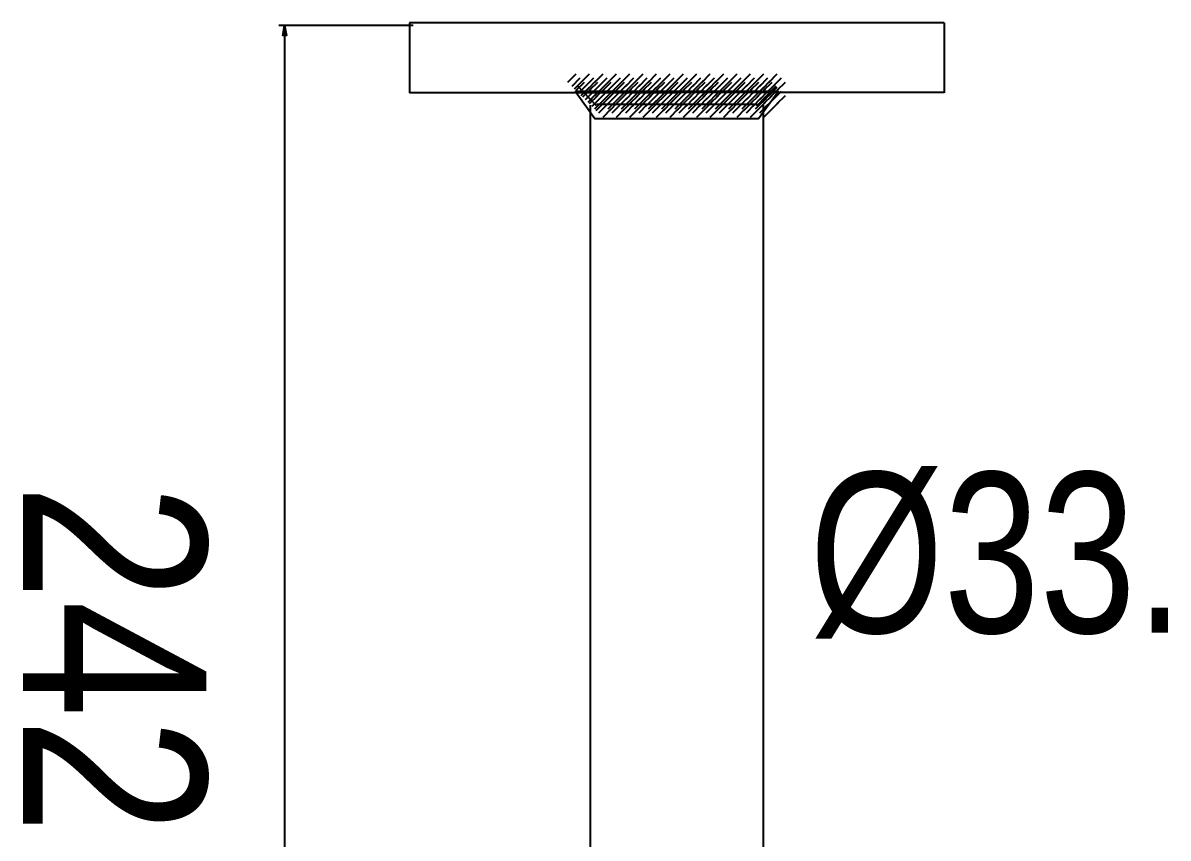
# Model space of a CAD drawing. Extents: x 25 to 223, y 27 to 321.
# Drawn here: x 25.1 to 86.3, y 60.4 to 103.9 of the extents above; entities that cross this region are included whole.
import ezdxf

# ---------------------------------------------------------------- set-up
doc = ezdxf.new("R2010")
doc.units = 0
doc.layers.add('LIVELLO_1', color=160, linetype='Continuous')
doc.styles.add('STD', font='txt')

# ---------------------------------------------------------------- blocks, each defined once
blk = doc.blocks.new('AI9-BLK319')
at = {"layer": 'LIVELLO_1', "color": 7}
for p, q in [((4.216625, -0.37965), (4.656219, 0.059945)), ((4.436422, -0.601858), (4.876016, -0.159852)), ((4.656219, -0.821655), (5.098225, -0.37965))]:
    blk.add_line(p, q, dxfattribs=at)
blk = doc.blocks.new('AI9-BLK318')
at = {"layer": 'LIVELLO_1', "color": 7}
blk.add_blockref('AI9-BLK319', (0, 0), dxfattribs=at)
blk = doc.blocks.new('AI9-BLK317')
at = {"layer": 'LIVELLO_1', "color": 7}
for p, q in [((4.488098, -0.203261), (4.927692, 0.238745)), ((4.707895, -0.423058), (5.147489, 0.019293)), ((4.927692, -0.642855), (5.36987, -0.203261))]:
    blk.add_line(p, q, dxfattribs=at)
blk = doc.blocks.new('AI9-BLK316')
at = {"layer": 'LIVELLO_1', "color": 7}
blk.add_blockref('AI9-BLK317', (0, 0), dxfattribs=at)
blk = doc.blocks.new('AI9-BLK315')
at = {"layer": 'LIVELLO_1', "color": 7}
for p, q in [((4.666382, 0.01912), (5.105976, 0.461126)), ((4.886179, -0.200677), (5.326979, 0.241329)), ((5.105976, -0.420474), (5.54936, 0.01912))]:
    blk.add_line(p, q, dxfattribs=at)
blk = doc.blocks.new('AI9-BLK314')
at = {"layer": 'LIVELLO_1', "color": 7}
blk.add_blockref('AI9-BLK315', (0, 0), dxfattribs=at)
blk = doc.blocks.new('AI9-BLK311')
at = {"layer": 'LIVELLO_1', "color": 7}
for p, q in [((3.499873, -0.37965), (3.939294, 0.059945)), ((3.719497, -0.601858), (4.161675, -0.159852)), ((3.939294, -0.821655), (4.381472, -0.37965))]:
    blk.add_line(p, q, dxfattribs=at)
blk = doc.blocks.new('AI9-BLK310')
at = {"layer": 'LIVELLO_1', "color": 7}
blk.add_blockref('AI9-BLK311', (0, 0), dxfattribs=at)
blk = doc.blocks.new('AI9-BLK309')
at = {"layer": 'LIVELLO_1', "color": 7}
for p, q in [((3.858851, -0.203261), (4.298446, 0.238745)), ((4.078649, -0.423058), (4.520654, 0.019293)), ((4.298446, -0.642855), (4.740451, -0.203261))]:
    blk.add_line(p, q, dxfattribs=at)
blk = doc.blocks.new('AI9-BLK308')
at = {"layer": 'LIVELLO_1', "color": 7}
blk.add_blockref('AI9-BLK309', (0, 0), dxfattribs=at)
blk = doc.blocks.new('AI9-BLK307')
at = {"layer": 'LIVELLO_1', "color": 7}
for p, q in [((4.216625, 0.01912), (4.656219, 0.461126)), ((4.436422, -0.200677), (4.876016, 0.241329)), ((4.656219, -0.420474), (5.098225, 0.01912))]:
    blk.add_line(p, q, dxfattribs=at)
blk = doc.blocks.new('AI9-BLK306')
at = {"layer": 'LIVELLO_1', "color": 7}
blk.add_blockref('AI9-BLK307', (0, 0), dxfattribs=at)
blk = doc.blocks.new('AI9-BLK305')
at = {"layer": 'LIVELLO_1', "color": 7}
for p, q in [((4.488098, 0.222381), (4.927692, 0.664387)), ((4.707895, 0.002584), (5.147489, 0.44459)), ((4.927692, -0.217213), (5.36987, 0.222381))]:
    blk.add_line(p, q, dxfattribs=at)
blk = doc.blocks.new('AI9-BLK304')
at = {"layer": 'LIVELLO_1', "color": 7}
blk.add_blockref('AI9-BLK305', (0, 0), dxfattribs=at)
blk = doc.blocks.new('AI9-BLK303')
at = {"layer": 'LIVELLO_1', "color": 7}
for p, q in [((4.666382, 0.401181), (5.105976, 0.843187)), ((4.886179, 0.181384), (5.326979, 0.620978)), ((5.105976, -0.038413), (5.54936, 0.401181))]:
    blk.add_line(p, q, dxfattribs=at)
blk = doc.blocks.new('AI9-BLK302')
at = {"layer": 'LIVELLO_1', "color": 7}
blk.add_blockref('AI9-BLK303', (0, 0), dxfattribs=at)
blk = doc.blocks.new('AI9-BLK301')
at = {"layer": 'LIVELLO_1', "color": 7}
for p, q in [((2.782948, -0.37965), (3.225126, 0.059945)), ((3.002745, -0.601858), (3.444923, -0.159852)), ((3.225126, -0.821655), (3.664548, -0.37965))]:
    blk.add_line(p, q, dxfattribs=at)
blk = doc.blocks.new('AI9-BLK300')
at = {"layer": 'LIVELLO_1', "color": 7}
blk.add_blockref('AI9-BLK301', (0, 0), dxfattribs=at)
blk = doc.blocks.new('AI9-BLK299')
at = {"layer": 'LIVELLO_1', "color": 7}
for p, q in [((3.142099, -0.203261), (3.584105, 0.238745)), ((3.361724, -0.423058), (3.803902, 0.019293)), ((3.584105, -0.642855), (4.023699, -0.203261))]:
    blk.add_line(p, q, dxfattribs=at)
blk = doc.blocks.new('AI9-BLK298')
at = {"layer": 'LIVELLO_1', "color": 7}
blk.add_blockref('AI9-BLK299', (0, 0), dxfattribs=at)
blk = doc.blocks.new('AI9-BLK297')
at = {"layer": 'LIVELLO_1', "color": 7}
for p, q in [((3.499873, 0.01912), (3.939294, 0.461126)), ((3.719497, -0.200677), (4.161675, 0.241329)), ((3.939294, -0.420474), (4.381472, 0.01912))]:
    blk.add_line(p, q, dxfattribs=at)
blk = doc.blocks.new('AI9-BLK296')
at = {"layer": 'LIVELLO_1', "color": 7}
blk.add_blockref('AI9-BLK297', (0, 0), dxfattribs=at)
blk = doc.blocks.new('AI9-BLK295')
at = {"layer": 'LIVELLO_1', "color": 7}
for p, q in [((3.858851, 0.222381), (4.298446, 0.664387)), ((4.078649, 0.002584), (4.520654, 0.44459)), ((4.298446, -0.217213), (4.740451, 0.222381))]:
    blk.add_line(p, q, dxfattribs=at)
blk = doc.blocks.new('AI9-BLK294')
at = {"layer": 'LIVELLO_1', "color": 7}
blk.add_blockref('AI9-BLK295', (0, 0), dxfattribs=at)
blk = doc.blocks.new('AI9-BLK293')
at = {"layer": 'LIVELLO_1', "color": 7}
for p, q in [((4.216625, 0.401181), (4.656219, 0.843187)), ((4.436422, 0.181384), (4.876016, 0.620978)), ((4.656219, -0.038413), (5.098225, 0.401181))]:
    blk.add_line(p, q, dxfattribs=at)
blk = doc.blocks.new('AI9-BLK292')
at = {"layer": 'LIVELLO_1', "color": 7}
blk.add_blockref('AI9-BLK293', (0, 0), dxfattribs=at)
blk = doc.blocks.new('AI9-BLK291')
at = {"layer": 'LIVELLO_1', "color": 7}
for p, q in [((2.066196, -0.37965), (2.508202, 0.059945)), ((2.288405, -0.601858), (2.727999, -0.159852)), ((2.508202, -0.821655), (2.947796, -0.37965))]:
    blk.add_line(p, q, dxfattribs=at)
blk = doc.blocks.new('AI9-BLK290')
at = {"layer": 'LIVELLO_1', "color": 7}
blk.add_blockref('AI9-BLK291', (0, 0), dxfattribs=at)
blk = doc.blocks.new('AI9-BLK289')
at = {"layer": 'LIVELLO_1', "color": 7}
for p, q in [((2.423969, -0.203261), (2.867353, 0.238745)), ((2.643766, -0.423058), (3.08715, 0.019293)), ((2.867353, -0.642855), (3.306775, -0.203261))]:
    blk.add_line(p, q, dxfattribs=at)
blk = doc.blocks.new('AI9-BLK288')
at = {"layer": 'LIVELLO_1', "color": 7}
blk.add_blockref('AI9-BLK289', (0, 0), dxfattribs=at)
blk = doc.blocks.new('AI9-BLK287')
at = {"layer": 'LIVELLO_1', "color": 7}
for p, q in [((2.782948, 0.01912), (3.225126, 0.461126)), ((3.002745, -0.200677), (3.444923, 0.241329)), ((3.225126, -0.420474), (3.664548, 0.01912))]:
    blk.add_line(p, q, dxfattribs=at)
blk = doc.blocks.new('AI9-BLK286')
at = {"layer": 'LIVELLO_1', "color": 7}
blk.add_blockref('AI9-BLK287', (0, 0), dxfattribs=at)
blk = doc.blocks.new('AI9-BLK285')
at = {"layer": 'LIVELLO_1', "color": 7}
for p, q in [((3.142099, 0.222381), (3.584105, 0.664387)), ((3.361724, 0.002584), (3.803902, 0.44459)), ((3.584105, -0.217213), (4.023699, 0.222381))]:
    blk.add_line(p, q, dxfattribs=at)
blk = doc.blocks.new('AI9-BLK284')
at = {"layer": 'LIVELLO_1', "color": 7}
blk.add_blockref('AI9-BLK285', (0, 0), dxfattribs=at)
blk = doc.blocks.new('AI9-BLK283')
at = {"layer": 'LIVELLO_1', "color": 7}
for p, q in [((3.499873, 0.401181), (3.939294, 0.843187)), ((3.719497, 0.181384), (4.161675, 0.620978)), ((3.939294, -0.038413), (4.381472, 0.401181))]:
    blk.add_line(p, q, dxfattribs=at)
blk = doc.blocks.new('AI9-BLK282')
at = {"layer": 'LIVELLO_1', "color": 7}
blk.add_blockref('AI9-BLK283', (0, 0), dxfattribs=at)
blk = doc.blocks.new('AI9-BLK281')
at = {"layer": 'LIVELLO_1', "color": 7}
for p, q in [((1.351855, -0.37965), (1.79145, 0.059945)), ((1.571653, -0.601858), (2.011247, -0.159852)), ((1.79145, -0.821655), (2.231044, -0.37965))]:
    blk.add_line(p, q, dxfattribs=at)
blk = doc.blocks.new('AI9-BLK280')
at = {"layer": 'LIVELLO_1', "color": 7}
blk.add_blockref('AI9-BLK281', (0, 0), dxfattribs=at)
blk = doc.blocks.new('AI9-BLK279')
at = {"layer": 'LIVELLO_1', "color": 7}
for p, q in [((1.707045, -0.203261), (2.149223, 0.238745)), ((1.929426, -0.423058), (2.36902, 0.019293)), ((2.149223, -0.642855), (2.588817, -0.203261))]:
    blk.add_line(p, q, dxfattribs=at)
blk = doc.blocks.new('AI9-BLK278')
at = {"layer": 'LIVELLO_1', "color": 7}
blk.add_blockref('AI9-BLK279', (0, 0), dxfattribs=at)
blk = doc.blocks.new('AI9-BLK277')
at = {"layer": 'LIVELLO_1', "color": 7}
for p, q in [((2.066196, 0.01912), (2.508202, 0.461126)), ((2.288405, -0.200677), (2.727999, 0.241329)), ((2.508202, -0.420474), (2.947796, 0.01912))]:
    blk.add_line(p, q, dxfattribs=at)
blk = doc.blocks.new('AI9-BLK276')
at = {"layer": 'LIVELLO_1', "color": 7}
blk.add_blockref('AI9-BLK277', (0, 0), dxfattribs=at)
blk = doc.blocks.new('AI9-BLK275')
at = {"layer": 'LIVELLO_1', "color": 7}
for p, q in [((2.423969, 0.222381), (2.867353, 0.664387)), ((2.643766, 0.002584), (3.08715, 0.44459)), ((2.867353, -0.217213), (3.306775, 0.222381))]:
    blk.add_line(p, q, dxfattribs=at)
blk = doc.blocks.new('AI9-BLK274')
at = {"layer": 'LIVELLO_1', "color": 7}
blk.add_blockref('AI9-BLK275', (0, 0), dxfattribs=at)
blk = doc.blocks.new('AI9-BLK273')
at = {"layer": 'LIVELLO_1', "color": 7}
for p, q in [((2.782948, 0.401181), (3.225126, 0.843187)), ((3.002745, 0.181384), (3.444923, 0.620978)), ((3.225126, -0.038413), (3.664548, 0.401181))]:
    blk.add_line(p, q, dxfattribs=at)
blk = doc.blocks.new('AI9-BLK272')
at = {"layer": 'LIVELLO_1', "color": 7}
blk.add_blockref('AI9-BLK273', (0, 0), dxfattribs=at)
blk = doc.blocks.new('AI9-BLK271')
at = {"layer": 'LIVELLO_1', "color": 7}
for p, q in [((0.635103, -0.37965), (1.074525, 0.059945)), ((0.854728, -0.601858), (1.294322, -0.159852)), ((1.074525, -0.821655), (1.516703, -0.37965))]:
    blk.add_line(p, q, dxfattribs=at)
blk = doc.blocks.new('AI9-BLK270')
at = {"layer": 'LIVELLO_1', "color": 7}
blk.add_blockref('AI9-BLK271', (0, 0), dxfattribs=at)
blk = doc.blocks.new('AI9-BLK269')
at = {"layer": 'LIVELLO_1', "color": 7}
for p, q in [((0.992877, -0.203261), (1.432298, 0.238745)), ((1.212674, -0.423058), (1.652096, 0.019293)), ((1.432298, -0.642855), (1.874476, -0.203261))]:
    blk.add_line(p, q, dxfattribs=at)
blk = doc.blocks.new('AI9-BLK268')
at = {"layer": 'LIVELLO_1', "color": 7}
blk.add_blockref('AI9-BLK269', (0, 0), dxfattribs=at)
blk = doc.blocks.new('AI9-BLK267')
at = {"layer": 'LIVELLO_1', "color": 7}
for p, q in [((1.351855, 0.01912), (1.79145, 0.461126)), ((1.571653, -0.200677), (2.011247, 0.241329)), ((1.79145, -0.420474), (2.231044, 0.01912))]:
    blk.add_line(p, q, dxfattribs=at)
blk = doc.blocks.new('AI9-BLK266')
at = {"layer": 'LIVELLO_1', "color": 7}
blk.add_blockref('AI9-BLK267', (0, 0), dxfattribs=at)
blk = doc.blocks.new('AI9-BLK265')
at = {"layer": 'LIVELLO_1', "color": 7}
for p, q in [((1.707045, 0.222381), (2.149223, 0.664387)), ((1.929426, 0.002584), (2.36902, 0.44459)), ((2.149223, -0.217213), (2.588817, 0.222381))]:
    blk.add_line(p, q, dxfattribs=at)
blk = doc.blocks.new('AI9-BLK264')
at = {"layer": 'LIVELLO_1', "color": 7}
blk.add_blockref('AI9-BLK265', (0, 0), dxfattribs=at)
blk = doc.blocks.new('AI9-BLK263')
at = {"layer": 'LIVELLO_1', "color": 7}
for p, q in [((2.066196, 0.401181), (2.508202, 0.843187)), ((2.288405, 0.181384), (2.727999, 0.620978)), ((2.508202, -0.038413), (2.947796, 0.401181))]:
    blk.add_line(p, q, dxfattribs=at)
blk = doc.blocks.new('AI9-BLK262')
at = {"layer": 'LIVELLO_1', "color": 7}
blk.add_blockref('AI9-BLK263', (0, 0), dxfattribs=at)
blk = doc.blocks.new('AI9-BLK261')
at = {"layer": 'LIVELLO_1', "color": 7}
for p, q in [((-0.083027, -0.37965), (0.356567, 0.059945)), ((0.13677, -0.601858), (0.580154, -0.159852)), ((0.356567, -0.821655), (0.799951, -0.37965))]:
    blk.add_line(p, q, dxfattribs=at)
blk = doc.blocks.new('AI9-BLK260')
at = {"layer": 'LIVELLO_1', "color": 7}
blk.add_blockref('AI9-BLK261', (0, 0), dxfattribs=at)
blk = doc.blocks.new('AI9-BLK259')
at = {"layer": 'LIVELLO_1', "color": 7}
for p, q in [((0.275952, -0.203261), (0.715546, 0.238745)), ((0.495749, -0.423058), (0.937927, 0.019293)), ((0.715546, -0.642855), (1.157724, -0.203261))]:
    blk.add_line(p, q, dxfattribs=at)
blk = doc.blocks.new('AI9-BLK258')
at = {"layer": 'LIVELLO_1', "color": 7}
blk.add_blockref('AI9-BLK259', (0, 0), dxfattribs=at)
blk = doc.blocks.new('AI9-BLK257')
at = {"layer": 'LIVELLO_1', "color": 7}
for p, q in [((0.635103, 0.01912), (1.074525, 0.461126)), ((0.854728, -0.200677), (1.294322, 0.241329)), ((1.074525, -0.420474), (1.516703, 0.01912))]:
    blk.add_line(p, q, dxfattribs=at)
blk = doc.blocks.new('AI9-BLK256')
at = {"layer": 'LIVELLO_1', "color": 7}
blk.add_blockref('AI9-BLK257', (0, 0), dxfattribs=at)
blk = doc.blocks.new('AI9-BLK255')
at = {"layer": 'LIVELLO_1', "color": 7}
for p, q in [((0.992877, 0.222381), (1.432298, 0.664387)), ((1.212674, 0.002584), (1.652096, 0.44459)), ((1.432298, -0.217213), (1.874476, 0.222381))]:
    blk.add_line(p, q, dxfattribs=at)
blk = doc.blocks.new('AI9-BLK254')
at = {"layer": 'LIVELLO_1', "color": 7}
blk.add_blockref('AI9-BLK255', (0, 0), dxfattribs=at)
blk = doc.blocks.new('AI9-BLK253')
at = {"layer": 'LIVELLO_1', "color": 7}
for p, q in [((1.351855, 0.401181), (1.79145, 0.843187)), ((1.571653, 0.181384), (2.011247, 0.620978)), ((1.79145, -0.038413), (2.231044, 0.401181))]:
    blk.add_line(p, q, dxfattribs=at)
blk = doc.blocks.new('AI9-BLK252')
at = {"layer": 'LIVELLO_1', "color": 7}
blk.add_blockref('AI9-BLK253', (0, 0), dxfattribs=at)
blk = doc.blocks.new('AI9-BLK251')
at = {"layer": 'LIVELLO_1', "color": 7}
for p, q in [((-0.799951, -0.37965), (-0.357773, 0.059945)), ((-0.580154, -0.601858), (-0.137976, -0.159852)), ((-0.357773, -0.821655), (0.081821, -0.37965))]:
    blk.add_line(p, q, dxfattribs=at)
blk = doc.blocks.new('AI9-BLK250')
at = {"layer": 'LIVELLO_1', "color": 7}
blk.add_blockref('AI9-BLK251', (0, 0), dxfattribs=at)
blk = doc.blocks.new('AI9-BLK249')
at = {"layer": 'LIVELLO_1', "color": 7}
for p, q in [((-0.4408, -0.203261), (-0.001378, 0.238745)), ((-0.221003, -0.423058), (0.221003, 0.019293)), ((-0.001378, -0.642855), (0.4408, -0.203261))]:
    blk.add_line(p, q, dxfattribs=at)
blk = doc.blocks.new('AI9-BLK248')
at = {"layer": 'LIVELLO_1', "color": 7}
blk.add_blockref('AI9-BLK249', (0, 0), dxfattribs=at)
blk = doc.blocks.new('AI9-BLK247')
at = {"layer": 'LIVELLO_1', "color": 7}
for p, q in [((-0.083027, 0.01912), (0.356567, 0.461126)), ((0.13677, -0.200677), (0.580154, 0.241329)), ((0.356567, -0.420474), (0.799951, 0.01912))]:
    blk.add_line(p, q, dxfattribs=at)
blk = doc.blocks.new('AI9-BLK246')
at = {"layer": 'LIVELLO_1', "color": 7}
blk.add_blockref('AI9-BLK247', (0, 0), dxfattribs=at)
blk = doc.blocks.new('AI9-BLK245')
at = {"layer": 'LIVELLO_1', "color": 7}
for p, q in [((0.275952, 0.222381), (0.715546, 0.664387)), ((0.495749, 0.002584), (0.937927, 0.44459)), ((0.715546, -0.217213), (1.157724, 0.222381))]:
    blk.add_line(p, q, dxfattribs=at)
blk = doc.blocks.new('AI9-BLK244')
at = {"layer": 'LIVELLO_1', "color": 7}
blk.add_blockref('AI9-BLK245', (0, 0), dxfattribs=at)
blk = doc.blocks.new('AI9-BLK243')
at = {"layer": 'LIVELLO_1', "color": 7}
for p, q in [((0.635103, 0.401181), (1.074525, 0.843187)), ((0.854728, 0.181384), (1.294322, 0.620978)), ((1.074525, -0.038413), (1.516703, 0.401181))]:
    blk.add_line(p, q, dxfattribs=at)
blk = doc.blocks.new('AI9-BLK242')
at = {"layer": 'LIVELLO_1', "color": 7}
blk.add_blockref('AI9-BLK243', (0, 0), dxfattribs=at)
blk = doc.blocks.new('AI9-BLK241')
at = {"layer": 'LIVELLO_1', "color": 7}
for p, q in [((-1.516703, -0.37965), (-1.074698, 0.059945)), ((-1.294322, -0.601858), (-0.8549, -0.159852)), ((-1.074698, -0.821655), (-0.635103, -0.37965))]:
    blk.add_line(p, q, dxfattribs=at)
blk = doc.blocks.new('AI9-BLK240')
at = {"layer": 'LIVELLO_1', "color": 7}
blk.add_blockref('AI9-BLK241', (0, 0), dxfattribs=at)
blk = doc.blocks.new('AI9-BLK239')
at = {"layer": 'LIVELLO_1', "color": 7}
for p, q in [((-1.157724, -0.203261), (-0.715546, 0.238745)), ((-0.937927, -0.423058), (-0.495749, 0.019293)), ((-0.715546, -0.642855), (-0.275952, -0.203261))]:
    blk.add_line(p, q, dxfattribs=at)
blk = doc.blocks.new('AI9-BLK238')
at = {"layer": 'LIVELLO_1', "color": 7}
blk.add_blockref('AI9-BLK239', (0, 0), dxfattribs=at)
blk = doc.blocks.new('AI9-BLK237')
at = {"layer": 'LIVELLO_1', "color": 7}
for p, q in [((-0.799951, 0.01912), (-0.357773, 0.461126)), ((-0.580154, -0.200677), (-0.137976, 0.241329)), ((-0.357773, -0.420474), (0.081821, 0.01912))]:
    blk.add_line(p, q, dxfattribs=at)
blk = doc.blocks.new('AI9-BLK236')
at = {"layer": 'LIVELLO_1', "color": 7}
blk.add_blockref('AI9-BLK237', (0, 0), dxfattribs=at)
blk = doc.blocks.new('AI9-BLK235')
at = {"layer": 'LIVELLO_1', "color": 7}
for p, q in [((-0.4408, 0.222381), (-0.001378, 0.664387)), ((-0.221003, 0.002584), (0.221003, 0.44459)), ((-0.001378, -0.217213), (0.4408, 0.222381))]:
    blk.add_line(p, q, dxfattribs=at)
blk = doc.blocks.new('AI9-BLK234')
at = {"layer": 'LIVELLO_1', "color": 7}
blk.add_blockref('AI9-BLK235', (0, 0), dxfattribs=at)
blk = doc.blocks.new('AI9-BLK233')
at = {"layer": 'LIVELLO_1', "color": 7}
for p, q in [((-0.083027, 0.401181), (0.356567, 0.843187)), ((0.13677, 0.181384), (0.580154, 0.620978)), ((0.356567, -0.038413), (0.799951, 0.401181))]:
    blk.add_line(p, q, dxfattribs=at)
blk = doc.blocks.new('AI9-BLK232')
at = {"layer": 'LIVELLO_1', "color": 7}
blk.add_blockref('AI9-BLK233', (0, 0), dxfattribs=at)
blk = doc.blocks.new('AI9-BLK231')
at = {"layer": 'LIVELLO_1', "color": 7}
for p, q in [((-2.233628, -0.37965), (-1.79145, 0.059945)), ((-2.011247, -0.601858), (-1.571653, -0.159852)), ((-1.79145, -0.821655), (-1.351855, -0.37965))]:
    blk.add_line(p, q, dxfattribs=at)
blk = doc.blocks.new('AI9-BLK230')
at = {"layer": 'LIVELLO_1', "color": 7}
blk.add_blockref('AI9-BLK231', (0, 0), dxfattribs=at)
blk = doc.blocks.new('AI9-BLK229')
at = {"layer": 'LIVELLO_1', "color": 7}
for p, q in [((-1.874476, -0.203261), (-1.432471, 0.238745)), ((-1.652096, -0.423058), (-1.212674, 0.019293)), ((-1.432471, -0.642855), (-0.992877, -0.203261))]:
    blk.add_line(p, q, dxfattribs=at)
blk = doc.blocks.new('AI9-BLK228')
at = {"layer": 'LIVELLO_1', "color": 7}
blk.add_blockref('AI9-BLK229', (0, 0), dxfattribs=at)
blk = doc.blocks.new('AI9-BLK227')
at = {"layer": 'LIVELLO_1', "color": 7}
for p, q in [((-1.516703, 0.01912), (-1.074698, 0.461126)), ((-1.294322, -0.200677), (-0.8549, 0.241329)), ((-1.074698, -0.420474), (-0.635103, 0.01912))]:
    blk.add_line(p, q, dxfattribs=at)
blk = doc.blocks.new('AI9-BLK226')
at = {"layer": 'LIVELLO_1', "color": 7}
blk.add_blockref('AI9-BLK227', (0, 0), dxfattribs=at)
blk = doc.blocks.new('AI9-BLK225')
at = {"layer": 'LIVELLO_1', "color": 7}
for p, q in [((-1.157724, 0.222381), (-0.715546, 0.664387)), ((-0.937927, 0.002584), (-0.495749, 0.44459)), ((-0.715546, -0.217213), (-0.275952, 0.222381))]:
    blk.add_line(p, q, dxfattribs=at)
blk = doc.blocks.new('AI9-BLK224')
at = {"layer": 'LIVELLO_1', "color": 7}
blk.add_blockref('AI9-BLK225', (0, 0), dxfattribs=at)
blk = doc.blocks.new('AI9-BLK223')
at = {"layer": 'LIVELLO_1', "color": 7}
for p, q in [((-0.799951, 0.401181), (-0.357773, 0.843187)), ((-0.580154, 0.181384), (-0.137976, 0.620978)), ((-0.357773, -0.038413), (0.081821, 0.401181))]:
    blk.add_line(p, q, dxfattribs=at)
blk = doc.blocks.new('AI9-BLK222')
at = {"layer": 'LIVELLO_1', "color": 7}
blk.add_blockref('AI9-BLK223', (0, 0), dxfattribs=at)
blk = doc.blocks.new('AI9-BLK221')
at = {"layer": 'LIVELLO_1', "color": 7}
for p, q in [((-2.947796, -0.37965), (-2.508202, 0.059945)), ((-2.727999, -0.601858), (-2.288577, -0.159852)), ((-2.508202, -0.821655), (-2.066196, -0.37965))]:
    blk.add_line(p, q, dxfattribs=at)
blk = doc.blocks.new('AI9-BLK220')
at = {"layer": 'LIVELLO_1', "color": 7}
blk.add_blockref('AI9-BLK221', (0, 0), dxfattribs=at)
blk = doc.blocks.new('AI9-BLK219')
at = {"layer": 'LIVELLO_1', "color": 7}
for p, q in [((-2.590023, -0.203261), (-2.150429, 0.238745)), ((-2.370226, -0.423058), (-1.929426, 0.019293)), ((-2.150429, -0.642855), (-1.707045, -0.203261))]:
    blk.add_line(p, q, dxfattribs=at)
blk = doc.blocks.new('AI9-BLK218')
at = {"layer": 'LIVELLO_1', "color": 7}
blk.add_blockref('AI9-BLK219', (0, 0), dxfattribs=at)
blk = doc.blocks.new('AI9-BLK217')
at = {"layer": 'LIVELLO_1', "color": 7}
for p, q in [((-2.233628, 0.01912), (-1.79145, 0.461126)), ((-2.011247, -0.200677), (-1.571653, 0.241329)), ((-1.79145, -0.420474), (-1.351855, 0.01912))]:
    blk.add_line(p, q, dxfattribs=at)
blk = doc.blocks.new('AI9-BLK216')
at = {"layer": 'LIVELLO_1', "color": 7}
blk.add_blockref('AI9-BLK217', (0, 0), dxfattribs=at)
blk = doc.blocks.new('AI9-BLK215')
at = {"layer": 'LIVELLO_1', "color": 7}
for p, q in [((-1.874476, 0.222381), (-1.432471, 0.664387)), ((-1.652096, 0.002584), (-1.212674, 0.44459)), ((-1.432471, -0.217213), (-0.992877, 0.222381))]:
    blk.add_line(p, q, dxfattribs=at)
blk = doc.blocks.new('AI9-BLK214')
at = {"layer": 'LIVELLO_1', "color": 7}
blk.add_blockref('AI9-BLK215', (0, 0), dxfattribs=at)
blk = doc.blocks.new('AI9-BLK213')
at = {"layer": 'LIVELLO_1', "color": 7}
for p, q in [((-1.516703, 0.401181), (-1.074698, 0.843187)), ((-1.294322, 0.181384), (-0.8549, 0.620978)), ((-1.074698, -0.038413), (-0.635103, 0.401181))]:
    blk.add_line(p, q, dxfattribs=at)
blk = doc.blocks.new('AI9-BLK212')
at = {"layer": 'LIVELLO_1', "color": 7}
blk.add_blockref('AI9-BLK213', (0, 0), dxfattribs=at)
blk = doc.blocks.new('AI9-BLK211')
at = {"layer": 'LIVELLO_1', "color": 7}
for p, q in [((-3.66472, -0.37965), (-3.225126, 0.059945)), ((-3.444923, -0.601858), (-3.002745, -0.159852)), ((-3.225126, -0.821655), (-2.782948, -0.37965))]:
    blk.add_line(p, q, dxfattribs=at)
blk = doc.blocks.new('AI9-BLK210')
at = {"layer": 'LIVELLO_1', "color": 7}
blk.add_blockref('AI9-BLK211', (0, 0), dxfattribs=at)
blk = doc.blocks.new('AI9-BLK209')
at = {"layer": 'LIVELLO_1', "color": 7}
for p, q in [((-3.306947, -0.203261), (-2.867353, 0.238745)), ((-3.08715, -0.423058), (-2.647556, 0.019293)), ((-2.867353, -0.642855), (-2.425175, -0.203261))]:
    blk.add_line(p, q, dxfattribs=at)
blk = doc.blocks.new('AI9-BLK208')
at = {"layer": 'LIVELLO_1', "color": 7}
blk.add_blockref('AI9-BLK209', (0, 0), dxfattribs=at)
blk = doc.blocks.new('AI9-BLK207')
at = {"layer": 'LIVELLO_1', "color": 7}
for p, q in [((-2.947796, 0.01912), (-2.508202, 0.461126)), ((-2.727999, -0.200677), (-2.288577, 0.241329)), ((-2.508202, -0.420474), (-2.066196, 0.01912))]:
    blk.add_line(p, q, dxfattribs=at)
blk = doc.blocks.new('AI9-BLK206')
at = {"layer": 'LIVELLO_1', "color": 7}
blk.add_blockref('AI9-BLK207', (0, 0), dxfattribs=at)
blk = doc.blocks.new('AI9-BLK205')
at = {"layer": 'LIVELLO_1', "color": 7}
for p, q in [((-2.590023, 0.222381), (-2.150429, 0.664387)), ((-2.370226, 0.002584), (-1.929426, 0.44459)), ((-2.150429, -0.217213), (-1.707045, 0.222381))]:
    blk.add_line(p, q, dxfattribs=at)
blk = doc.blocks.new('AI9-BLK204')
at = {"layer": 'LIVELLO_1', "color": 7}
blk.add_blockref('AI9-BLK205', (0, 0), dxfattribs=at)
blk = doc.blocks.new('AI9-BLK203')
at = {"layer": 'LIVELLO_1', "color": 7}
for p, q in [((-2.233628, 0.401181), (-1.79145, 0.843187)), ((-2.011247, 0.181384), (-1.571653, 0.620978)), ((-1.79145, -0.038413), (-1.351855, 0.401181))]:
    blk.add_line(p, q, dxfattribs=at)
blk = doc.blocks.new('AI9-BLK202')
at = {"layer": 'LIVELLO_1', "color": 7}
blk.add_blockref('AI9-BLK203', (0, 0), dxfattribs=at)
blk = doc.blocks.new('AI9-BLK201')
at = {"layer": 'LIVELLO_1', "color": 7}
for p, q in [((-4.381472, -0.37965), (-3.939294, 0.059945)), ((-4.161675, -0.601858), (-3.71967, -0.159852)), ((-3.939294, -0.821655), (-3.499873, -0.37965))]:
    blk.add_line(p, q, dxfattribs=at)
blk = doc.blocks.new('AI9-BLK200')
at = {"layer": 'LIVELLO_1', "color": 7}
blk.add_blockref('AI9-BLK201', (0, 0), dxfattribs=at)
blk = doc.blocks.new('AI9-BLK199')
at = {"layer": 'LIVELLO_1', "color": 7}
for p, q in [((-4.023699, -0.203261), (-3.584105, 0.238745)), ((-3.803902, -0.423058), (-3.361896, 0.019293)), ((-3.584105, -0.642855), (-3.142099, -0.203261))]:
    blk.add_line(p, q, dxfattribs=at)
blk = doc.blocks.new('AI9-BLK198')
at = {"layer": 'LIVELLO_1', "color": 7}
blk.add_blockref('AI9-BLK199', (0, 0), dxfattribs=at)
blk = doc.blocks.new('AI9-BLK197')
at = {"layer": 'LIVELLO_1', "color": 7}
for p, q in [((-3.66472, 0.01912), (-3.225126, 0.461126)), ((-3.444923, -0.200677), (-3.002745, 0.241329)), ((-3.225126, -0.420474), (-2.782948, 0.01912))]:
    blk.add_line(p, q, dxfattribs=at)
blk = doc.blocks.new('AI9-BLK196')
at = {"layer": 'LIVELLO_1', "color": 7}
blk.add_blockref('AI9-BLK197', (0, 0), dxfattribs=at)
blk = doc.blocks.new('AI9-BLK195')
at = {"layer": 'LIVELLO_1', "color": 7}
for p, q in [((-3.306947, 0.222381), (-2.867353, 0.664387)), ((-3.08715, 0.002584), (-2.647556, 0.44459)), ((-2.867353, -0.217213), (-2.425175, 0.222381))]:
    blk.add_line(p, q, dxfattribs=at)
blk = doc.blocks.new('AI9-BLK194')
at = {"layer": 'LIVELLO_1', "color": 7}
blk.add_blockref('AI9-BLK195', (0, 0), dxfattribs=at)
blk = doc.blocks.new('AI9-BLK193')
at = {"layer": 'LIVELLO_1', "color": 7}
for p, q in [((-2.947796, 0.401181), (-2.508202, 0.843187)), ((-2.727999, 0.181384), (-2.288577, 0.620978)), ((-2.508202, -0.038413), (-2.066196, 0.401181))]:
    blk.add_line(p, q, dxfattribs=at)
blk = doc.blocks.new('AI9-BLK192')
at = {"layer": 'LIVELLO_1', "color": 7}
blk.add_blockref('AI9-BLK193', (0, 0), dxfattribs=at)
blk = doc.blocks.new('AI9-BLK191')
at = {"layer": 'LIVELLO_1', "color": 7}
for p, q in [((-4.740451, -0.203261), (-4.298446, 0.238745)), ((-4.520827, -0.423058), (-4.078649, 0.019293)), ((-4.298446, -0.642855), (-3.858851, -0.203261))]:
    blk.add_line(p, q, dxfattribs=at)
blk = doc.blocks.new('AI9-BLK190')
at = {"layer": 'LIVELLO_1', "color": 7}
blk.add_blockref('AI9-BLK191', (0, 0), dxfattribs=at)
blk = doc.blocks.new('AI9-BLK189')
at = {"layer": 'LIVELLO_1', "color": 7}
for p, q in [((-4.381472, 0.01912), (-3.939294, 0.461126)), ((-4.161675, -0.200677), (-3.71967, 0.241329)), ((-3.939294, -0.420474), (-3.499873, 0.01912))]:
    blk.add_line(p, q, dxfattribs=at)
blk = doc.blocks.new('AI9-BLK188')
at = {"layer": 'LIVELLO_1', "color": 7}
blk.add_blockref('AI9-BLK189', (0, 0), dxfattribs=at)
blk = doc.blocks.new('AI9-BLK187')
at = {"layer": 'LIVELLO_1', "color": 7}
for p, q in [((-4.023699, 0.222381), (-3.584105, 0.664387)), ((-3.803902, 0.002584), (-3.361896, 0.44459)), ((-3.584105, -0.217213), (-3.142099, 0.222381))]:
    blk.add_line(p, q, dxfattribs=at)
blk = doc.blocks.new('AI9-BLK186')
at = {"layer": 'LIVELLO_1', "color": 7}
blk.add_blockref('AI9-BLK187', (0, 0), dxfattribs=at)
blk = doc.blocks.new('AI9-BLK185')
at = {"layer": 'LIVELLO_1', "color": 7}
for p, q in [((-3.66472, 0.401181), (-3.225126, 0.843187)), ((-3.444923, 0.181384), (-3.002745, 0.620978)), ((-3.225126, -0.038413), (-2.782948, 0.401181))]:
    blk.add_line(p, q, dxfattribs=at)
blk = doc.blocks.new('AI9-BLK184')
at = {"layer": 'LIVELLO_1', "color": 7}
blk.add_blockref('AI9-BLK185', (0, 0), dxfattribs=at)
blk = doc.blocks.new('AI9-BLK183')
at = {"layer": 'LIVELLO_1', "color": 7}
for p, q in [((-5.099603, 0.01912), (-4.656219, 0.461126)), ((-4.879806, -0.200677), (-4.436422, 0.241329)), ((-4.656219, -0.420474), (-4.216625, 0.01912))]:
    blk.add_line(p, q, dxfattribs=at)
blk = doc.blocks.new('AI9-BLK182')
at = {"layer": 'LIVELLO_1', "color": 7}
blk.add_blockref('AI9-BLK183', (0, 0), dxfattribs=at)
blk = doc.blocks.new('AI9-BLK181')
at = {"layer": 'LIVELLO_1', "color": 7}
for p, q in [((-4.740451, 0.222381), (-4.298446, 0.664387)), ((-4.520827, 0.002584), (-4.078649, 0.44459)), ((-4.298446, -0.217213), (-3.858851, 0.222381))]:
    blk.add_line(p, q, dxfattribs=at)
blk = doc.blocks.new('AI9-BLK180')
at = {"layer": 'LIVELLO_1', "color": 7}
blk.add_blockref('AI9-BLK181', (0, 0), dxfattribs=at)
blk = doc.blocks.new('AI9-BLK179')
at = {"layer": 'LIVELLO_1', "color": 7}
for p, q in [((-4.381472, 0.401181), (-3.939294, 0.843187)), ((-4.161675, 0.181384), (-3.71967, 0.620978)), ((-3.939294, -0.038413), (-3.499873, 0.401181))]:
    blk.add_line(p, q, dxfattribs=at)
blk = doc.blocks.new('AI9-BLK178')
at = {"layer": 'LIVELLO_1', "color": 7}
blk.add_blockref('AI9-BLK179', (0, 0), dxfattribs=at)
blk = doc.blocks.new('AI9-BLK177')
at = {"layer": 'LIVELLO_1', "color": 7}
for p, q in [((-5.36987, 0.222381), (-4.927692, 0.664387)), ((-5.147489, 0.002584), (-4.707895, 0.44459)), ((-4.927692, -0.217213), (-4.48827, 0.222381))]:
    blk.add_line(p, q, dxfattribs=at)
blk = doc.blocks.new('AI9-BLK176')
at = {"layer": 'LIVELLO_1', "color": 7}
blk.add_blockref('AI9-BLK177', (0, 0), dxfattribs=at)
blk = doc.blocks.new('AI9-BLK175')
at = {"layer": 'LIVELLO_1', "color": 7}
for p, q in [((-5.099603, 0.401181), (-4.656219, 0.843187)), ((-4.879806, 0.181384), (-4.436422, 0.620978)), ((-4.656219, -0.038413), (-4.216625, 0.401181))]:
    blk.add_line(p, q, dxfattribs=at)
blk = doc.blocks.new('AI9-BLK174')
at = {"layer": 'LIVELLO_1', "color": 7}
blk.add_blockref('AI9-BLK175', (0, 0), dxfattribs=at)
blk = doc.blocks.new('AI9-BLK173')
at = {"layer": 'LIVELLO_1', "color": 7}
for p, q in [((-5.54936, 0.401181), (-5.107354, 0.843187)), ((-5.327151, 0.181384), (-4.887557, 0.620978)), ((-5.107354, -0.038413), (-4.66776, 0.401181))]:
    blk.add_line(p, q, dxfattribs=at)
blk = doc.blocks.new('AI9-BLK172')
at = {"layer": 'LIVELLO_1', "color": 7}
blk.add_blockref('AI9-BLK173', (0, 0), dxfattribs=at)
blk = doc.blocks.new('AI9-BLK1')
at = {"layer": 'LIVELLO_1', "color": 7}
for p, q in [((-76.156, -68.412), (-83.332, -68.412)), ((-83.033, -68.412), (-83.033, -129.911)), ((-76.358, -68.271), (-76.358, -72.01)), ((-47.792, -68.271), (-47.792, -72.01)), ((-62.075, -72.01), (-76.358, -72.01)), ((-66.364, -72.7), (-67.381, -71.637)), ((-47.792, -71.997), (-62.075, -71.997)), ((-57.788, -72.7), (-56.771, -71.637)), ((-66.694, -72.674), (-66.694, -127.649)), ((-57.785, -72.639), (-66.364, -72.639)), ((-57.458, -72.674), (-57.458, -127.649))]:
    blk.add_line(p, q, dxfattribs=at)
for points in [[(-83.033, -68.412), (-82.937, -68.946), (-83.13, -68.946), (-83.033, -68.412)], [(-47.792, -68.271), (-62.075, -68.271), (-76.358, -68.271)]]:
    blk.add_lwpolyline(points, dxfattribs=at)
blk.add_lwpolyline([(-62.075, -71.946), (-67.491, -71.946), (-66.452, -73.38), (-57.7, -73.38), (-56.661, -71.946)], close=True, dxfattribs=at)
for name, p in [('AI9-BLK172', (-62.343, -71.831)), ('AI9-BLK174', (-62.076, -71.831)), ('AI9-BLK178', (-62.076, -71.831)), ('AI9-BLK184', (-62.076, -71.831)), ('AI9-BLK192', (-62.076, -71.831)), ('AI9-BLK202', (-62.076, -71.831)), ('AI9-BLK212', (-62.076, -71.831)), ('AI9-BLK222', (-62.076, -71.831)), ('AI9-BLK232', (-62.076, -71.831)), ('AI9-BLK242', (-62.076, -71.831)), ('AI9-BLK252', (-62.076, -71.831)), ('AI9-BLK262', (-62.076, -71.831)), ('AI9-BLK272', (-62.076, -71.831)), ('AI9-BLK282', (-62.076, -71.831)), ('AI9-BLK292', (-62.076, -71.831)), ('AI9-BLK302', (-61.809, -71.831)), ('AI9-BLK176', (-62.163, -72.01)), ('AI9-BLK180', (-62.076, -72.01)), ('AI9-BLK186', (-62.076, -72.01)), ('AI9-BLK194', (-62.076, -72.01)), ('AI9-BLK204', (-62.076, -72.01)), ('AI9-BLK214', (-62.076, -72.01)), ('AI9-BLK224', (-62.076, -72.01)), ('AI9-BLK234', (-62.076, -72.01)), ('AI9-BLK244', (-62.076, -72.01)), ('AI9-BLK254', (-62.076, -72.01)), ('AI9-BLK264', (-62.076, -72.01)), ('AI9-BLK274', (-62.076, -72.01)), ('AI9-BLK284', (-62.076, -72.01)), ('AI9-BLK294', (-62.076, -72.01)), ('AI9-BLK304', (-61.988, -72.01)), ('AI9-BLK182', (-62.076, -72.167)), ('AI9-BLK190', (-62.076, -72.303)), ('AI9-BLK188', (-62.076, -72.167)), ('AI9-BLK198', (-62.076, -72.303)), ('AI9-BLK196', (-62.076, -72.167)), ('AI9-BLK208', (-62.076, -72.303)), ('AI9-BLK206', (-62.076, -72.167)), ('AI9-BLK218', (-62.076, -72.303)), ('AI9-BLK216', (-62.076, -72.167)), ('AI9-BLK228', (-62.076, -72.303)), ('AI9-BLK226', (-62.076, -72.167)), ('AI9-BLK238', (-62.076, -72.303)), ('AI9-BLK236', (-62.076, -72.167)), ('AI9-BLK248', (-62.076, -72.303)), ('AI9-BLK246', (-62.076, -72.167)), ('AI9-BLK258', (-62.076, -72.303)), ('AI9-BLK256', (-62.076, -72.167)), ('AI9-BLK268', (-62.076, -72.303)), ('AI9-BLK266', (-62.076, -72.167)), ('AI9-BLK278', (-62.076, -72.303)), ('AI9-BLK276', (-62.076, -72.167)), ('AI9-BLK288', (-62.076, -72.303)), ('AI9-BLK286', (-62.076, -72.167)), ('AI9-BLK298', (-62.076, -72.303)), ('AI9-BLK296', (-62.076, -72.167)), ('AI9-BLK308', (-62.076, -72.303)), ('AI9-BLK306', (-62.076, -72.167)), ('AI9-BLK316', (-61.988, -72.303)), ('AI9-BLK314', (-61.809, -72.167)), ('AI9-BLK200', (-62.076, -72.481)), ('AI9-BLK210', (-62.076, -72.481)), ('AI9-BLK220', (-62.076, -72.481)), ('AI9-BLK230', (-62.076, -72.481)), ('AI9-BLK240', (-62.076, -72.481)), ('AI9-BLK250', (-62.076, -72.481)), ('AI9-BLK260', (-62.076, -72.481)), ('AI9-BLK270', (-62.076, -72.481)), ('AI9-BLK280', (-62.076, -72.481)), ('AI9-BLK290', (-62.076, -72.481)), ('AI9-BLK300', (-62.076, -72.481)), ('AI9-BLK310', (-62.076, -72.481)), ('AI9-BLK318', (-62.076, -72.481))]:
    blk.add_blockref(name, p, dxfattribs=at)
at = {"layer": 'LIVELLO_1', "color": 7, "insert": (-54.992, -92.293), "char_height": 8.5722, "attachment_point": 1, "style": 'STD'}
blk.add_mtext('\\fArial Narrow|b0|i0;\\H8.5722;\\W0.94;\\C7;Ø33.', dxfattribs=at)
at = {"layer": 'LIVELLO_1', "color": 7, "insert": (-87.219, -92.903), "char_height": 9.79847, "attachment_point": 1, "rotation": 270, "style": 'STD'}
blk.add_mtext('\\fArial Narrow|b0|i0;\\H9.7985;\\C7;242', dxfattribs=at)

msp = doc.modelspace()

# ---------------------------------------------------------------- block references
at = {"layer": 'LIVELLO_1', "color": 7}
msp.add_blockref('AI9-BLK1', (122.070844, 172.192763), dxfattribs=at)

doc.saveas('drawing.dxf')
